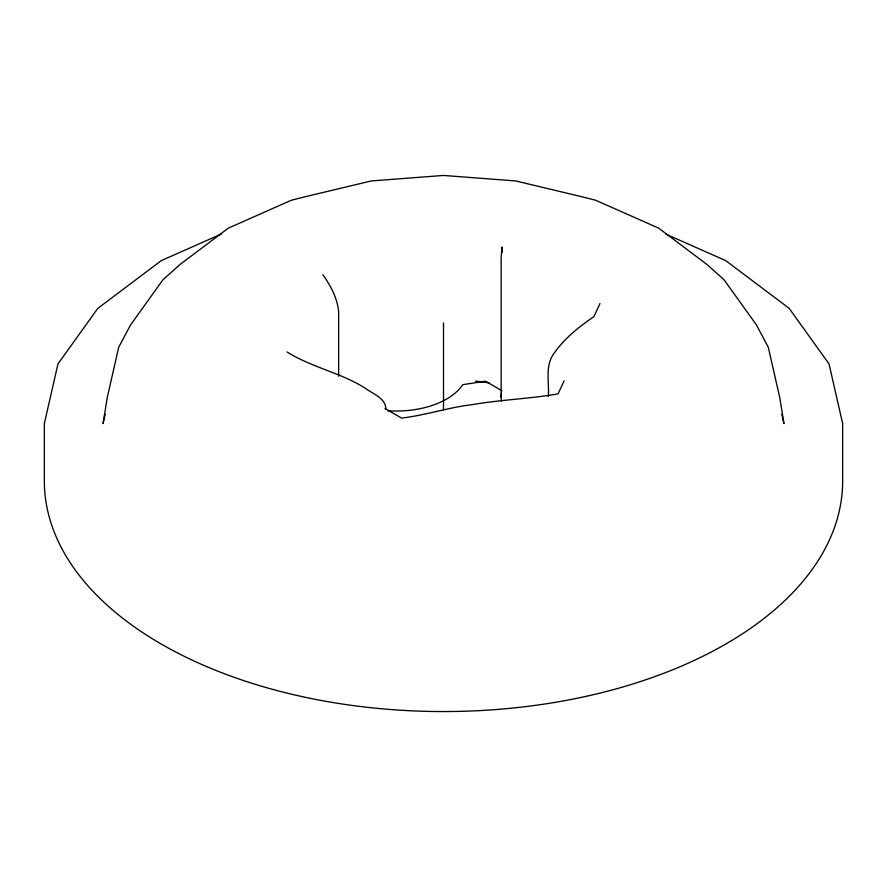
<?xml version="1.0" encoding="UTF-8"?>
<svg xmlns="http://www.w3.org/2000/svg" width="887" height="887" viewBox="0 0 887 887"><rect width="100%" height="100%" fill="white"/><g stroke="black" fill="none" stroke-linecap="round" stroke-linejoin="round"><path stroke-width="1.33" d="M105.187 414.218L103.047 423.587L107.249 397.542L118.703 347.294L130.6 324.864L162.964 279.749L179.928 264.559L228.292 228.17L291.324 200.251L304.086 197.014L371.331 180.937L443.5 175.449L515.669 180.937L582.914 197.014L595.676 200.251L658.708 228.17L707.072 264.559L724.036 279.749L756.4 324.864L768.297 347.294L779.751 397.542L783.953 423.587L781.813 414.218M564.132 380.778L558.056 393.872C529.628 398.862 500.667 399.66 472.217 404.649C448.312 407.455 425.438 415.293 401.567 418.076L384.969 408.497M599.989 303.52L593.913 316.615C579.144 326.715 564.808 338.091 554.397 352.826C544.596 365.355 549.419 381.931 548.354 396.456M221.384 234.002L161.257 260.634L97.825 308.366L57.954 363.947L44.35 423.587L44.35 481.098A399.15 230.443 0 0 0 443.5 711.551A399.15 230.443 0 0 0 842.65 481.098L842.65 423.587L829.046 363.947L789.175 308.366L725.743 260.634L665.616 234.002M502.031 390.757L485.433 381.166L462.748 384.681A71.049 41.024 0 0 1 387.708 410.725M287.011 351.939C311.381 367.273 340.553 372.662 365.045 388.074C372.462 393.717 385.912 398.13 385.856 409.184M322.868 274.693C330.64 285.692 337.282 298.021 338.646 311.625L338.646 376.21M502.031 252.507L502.031 246.974L501.144 257.751L501.144 397.176M443.5 322.946L443.5 409.805M475.499 381.122A176.092 101.672 0 0 1 489.081 382.896M501.454 401.046A71.049 41.024 0 0 1 501.465 393.307"/></g></svg>
